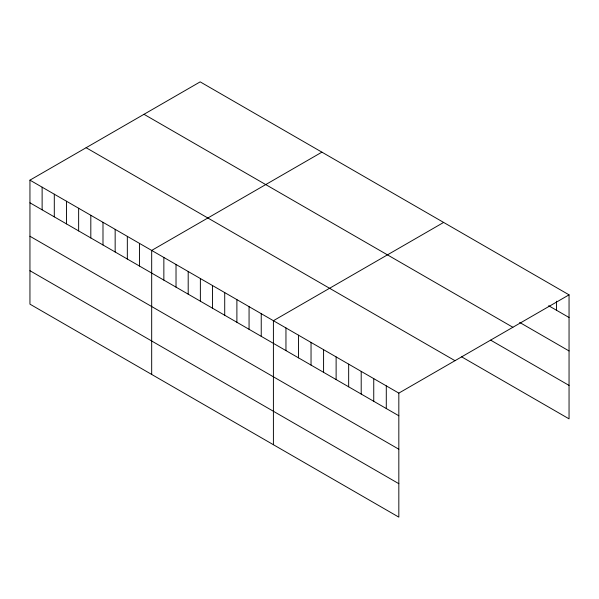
<?xml version="1.0" encoding="UTF-8"?>
<svg xmlns="http://www.w3.org/2000/svg" width="599" height="599" viewBox="0 0 599 599"><rect width="100%" height="100%" fill="white"/><g stroke="black" fill="none" stroke-linecap="round" stroke-linejoin="round"><path stroke-width="0.9" d="M29.95 180.149L398.829 393.116L398.829 517.132L29.95 304.157L29.95 180.149L200.171 81.868L569.05 294.843L569.05 418.851L461.657 356.854M321.903 152.153L151.682 250.427L151.682 374.442M443.634 222.431L273.406 320.705L273.406 444.72M398.829 393.116L569.05 294.843M548.669 305.73L569.05 317.5M519.67 322.434L569.05 350.947M144 114.304L512.879 327.271M490.663 340.15L569.05 385.404M86.121 147.713L455 360.688M29.95 202.806L398.829 415.773M29.95 236.253L398.829 449.22M29.95 270.711L398.829 483.685M556.508 301.192L556.508 310.252M386.288 385.876L386.288 408.533M373.746 378.635L373.746 401.293M361.204 371.395L361.204 394.052M348.663 364.155L348.663 386.812M336.121 356.914L336.121 379.571M323.58 349.674L323.58 372.331M311.038 342.433L311.038 365.083M298.497 335.193L298.497 357.843M285.955 327.945L285.955 350.602M261.239 313.681L261.239 336.339M249.064 306.651L249.064 329.308M236.89 299.627L236.89 322.277M224.715 292.597L224.715 315.254M212.548 285.566L212.548 308.223M200.373 278.542L200.373 301.192M188.198 271.512L188.198 294.169M176.024 264.481L176.024 287.138M163.856 257.458L163.856 280.115M139.507 243.396L139.507 266.053M127.332 236.373L127.332 259.03M115.158 229.342L115.158 251.999M102.991 222.319L102.991 244.969M90.816 215.288L90.816 237.945M78.641 208.257L78.641 230.915M66.467 201.234L66.467 223.884M54.299 194.203L54.299 216.86M42.125 187.173L42.125 209.83"/></g></svg>
